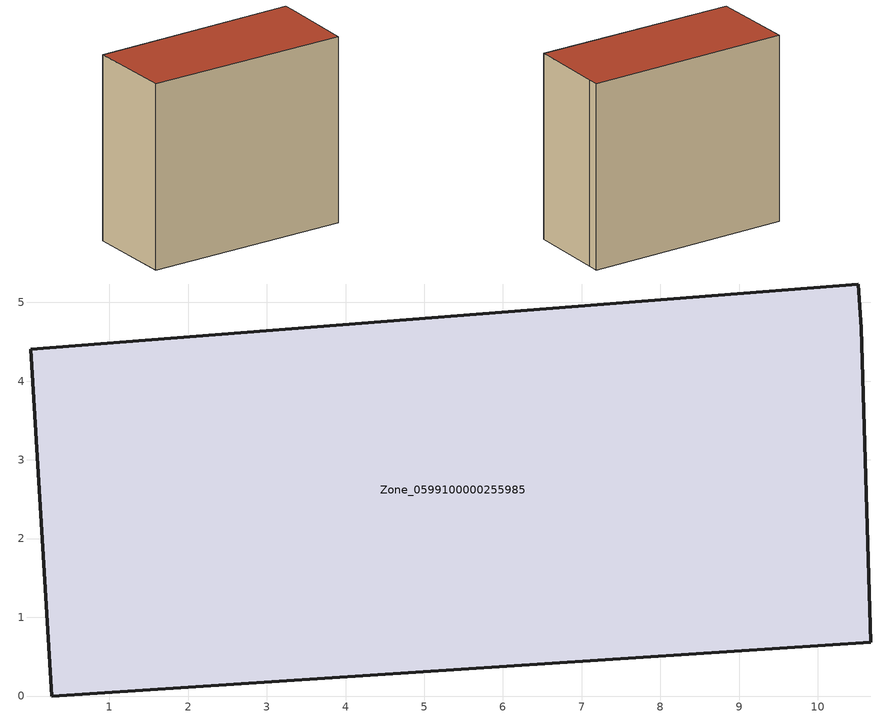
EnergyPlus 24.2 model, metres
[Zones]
Zone_0599100000255985
 floor ground (C_G): 0,4.41 10.52,5.24 10.55,4.67 10.67,0.69 0.27,0 z0
 wall outside (C_F): 10.67,0.69 10.55,4.67 10.52,5.24 0,4.41 0.27,0 10.67,0.69 z0:9.46
 roof outside (C_R): 10.52,5.24 0,4.41 0.27,0 10.67,0.69 10.55,4.67 z9.46
[BUILDING]
Pand.0599100000255985: North Axis=0; Terrain=City; Loads Convergence Tolerance Value=0.04; Temperature Convergence Tolerance Value=0.4; Solar Distribution=FullExterior; Maximum Number of Warmup Days=25; Minimum Number of Warmup Days=1
[Site:Location]
Rotterdam.The.Hague.AP_ZH_NLD Design_Conditions: Latitude=51.96; Longitude=4.45; Time Zone=1; Elevation=-4.5
[SITE:GROUNDTEMPERATURE:BUILDINGSURFACE]
18, 18, 18, 18, 18, 18, 18, 18, 18, 18, 18, 18
[MATERIAL] Thermal Absorptance=0.9; Solar Absorptance=0.7; Visible Absorptance=0.7
Name | Roughness | Thickness | Conductivity | Density | Specific Heat
G.TC.1946 | MediumSmooth | 0.15 | 1 | 540 | 1210
F.TC.1946 | Rough | 0.3 | 0.857143 | 1920 | 840
R.TC.1946 | MediumRough | 0.2 | 0.909091 | 1500 | 1000
[CONSTRUCTION]
C_G: G.TC.1946
C_F: F.TC.1946
C_R: R.TC.1946
[ZONE]
Zone_0599100000255985: Type=1; Multiplier=1; Ceiling Height=Autocalculate; Volume=Autocalculate; Floor Area=autocalculate; Part of Total Floor Area=Yes
[ZONEINFILTRATION:DESIGNFLOWRATE]
Infil_Zone_0599100000255985: Zone or ZoneList or Space or SpaceList=Zone_0599100000255985; Schedule=AlwaysOn; Design Flow Rate Calculation Method=Flow/Area; Flow Rate per Floor Area=0.003; Constant Term Coefficient=1; Temperature Term Coefficient=0; Velocity Term Coefficient=0; Velocity Squared Term Coefficient=0
[HVACTEMPLATE:ZONE:IDEALLOADSAIRSYSTEM]
Zone_0599100000255985: Maximum Heating Supply Air Temperature=50; Minimum Cooling Supply Air Temperature=13; Maximum Heating Supply Air Humidity Ratio=0.0156; Minimum Cooling Supply Air Humidity Ratio=0.0077; Heating Limit=NoLimit; Cooling Limit=NoLimit; Dehumidification Control Type=ConstantSensibleHeatRatio; Cooling Sensible Heat Ratio=0.7; Dehumidification Setpoint=60; Humidification Control Type=None; Humidification Setpoint=30; Outdoor Air Method=None; Outdoor Air Flow Rate per Person=0.00944; Outdoor Air Flow Rate per Zone Floor Area=0; Outdoor Air Flow Rate per Zone=0; Demand Controlled Ventilation Type=None; Outdoor Air Economizer Type=NoEconomizer; Heat Recovery Type=None; Sensible Heat Recovery Effectiveness=0.7; Latent Heat Recovery Effectiveness=0.65
[ZONECONTROL:THERMOSTAT]
ThermostatControl_Zone_0599100000255985: Zone or ZoneList=Zone_0599100000255985; Control Type Schedule=DualSetpointControlType; Control 1=Thermostat_Zone_0599100000255985; Temperature Difference Between Cutout And Setpoint=0
[THERMOSTATSETPOINT:DUALSETPOINT]
Thermostat_Zone_0599100000255985: Heating Setpoint Temperature Schedule=HeatingSetpoint_Zone_0599100000255985; Cooling Setpoint Temperature Schedule=CoolingSetpoint_Zone_0599100000255985
[SCHEDULE:COMPACT]
HeatingSetpoint_Zone_0599100000255985: Through: 12/31, For: AllDays, Until: 24:00, 21
CoolingSetpoint_Zone_0599100000255985: Through: 12/31, For: AllDays, Until: 24:00, 24
DualSetpointControlType: Through: 12/31, For: AllDays, Until: 24:00, 4
AlwaysOn: Through: 12/31, For: AllDays, Until: 24:00, 1
